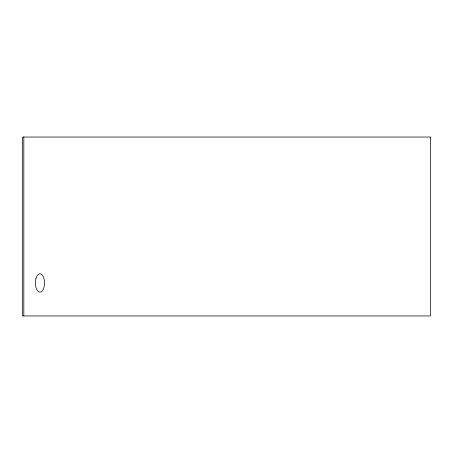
<?xml version="1.0" encoding="UTF-8"?>
<svg xmlns="http://www.w3.org/2000/svg" width="453" height="453" viewBox="0 0 453 453"><rect width="100%" height="100%" fill="white"/><g stroke="black" fill="none" stroke-linecap="round" stroke-linejoin="round"><path stroke-width="0.68" d="M23.828 137.049L23.828 315.951M430.35 137.049L22.65 137.049L22.65 315.951L430.35 315.951L430.35 137.049M35.974 278.374A9.185 4.592 90 0 0 39.949 292.151A9.185 4.592 90 0 0 43.924 278.374A9.185 4.592 90 0 0 35.974 278.374"/></g></svg>
